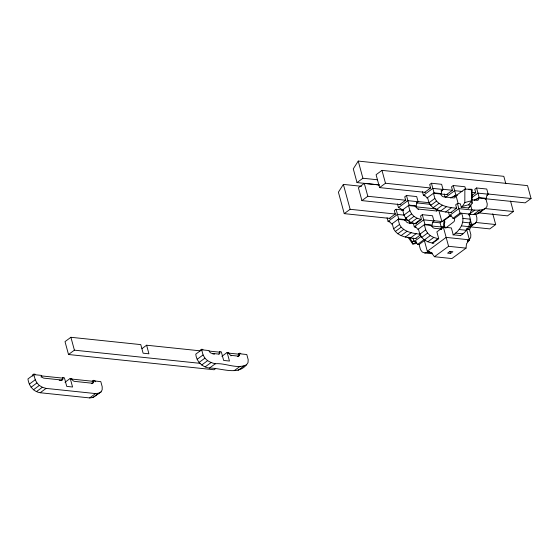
<?xml version="1.0" encoding="UTF-8"?>
<svg xmlns="http://www.w3.org/2000/svg" width="559" height="559" viewBox="0 0 559 559"><rect width="100%" height="100%" fill="white"/><g stroke="black" fill="none" stroke-linecap="round" stroke-linejoin="round"><path stroke-width="0.84" d="M461.056 207.396L462.349 206.439L464.829 202.554L464.864 189.138L471.447 189.263L472.138 189.899L472.11 203.315L469.63 207.2L468.337 208.158M471.447 189.263L471.419 200.765L472.11 203.315M453.014 234.962C460.211 230.56 465.668 221.56 461.51 213.245L454.446 218.45A2.893 1.887 -84 0 1 453.999 221.637L446.306 227.541A2.893 1.887 -84 0 1 445.572 227.841M460.295 235.723C467.492 231.321 472.949 222.328 468.791 214.006M406.19 217.549L405.981 219.659L404.695 220.602M92.039 383.208L74.571 381.378A2.893 1.887 53.6 0 1 71.692 378.569L70.231 378.422L72.565 387.003L66.745 386.395L64.411 377.807L62.957 377.653A2.893 1.887 53.6 0 1 61.469 380.001L44 378.17A2.893 1.887 53.6 0 1 41.121 375.369L33.84 374.607L27.95 378.946C28.698 385.584 33.316 391.733 40.185 392.739L89.678 397.924L92.962 397.519L101.053 391.908L102.171 389.77L102.206 386.772L100.802 381.622L93.528 380.861L92.934 381.294A2.893 1.887 53.6 0 1 91.452 383.642L92.039 383.208A2.893 1.887 53.6 0 0 93.528 380.861M469.826 227.185L475.716 222.845L476.834 220.707L476.869 217.71L475.87 214.034M361.561 186.308L343.366 184.4L338.405 192.177L344.239 213.636L390.161 218.45M505.811 183.687L503.813 176.33L358.242 161.076L353.281 168.846L357.012 182.583L379.54 184.945M462.349 206.439L468.938 204.65L471.419 200.765L464.829 202.554M239.511 353.763A2.893 1.887 53.6 0 1 238.029 356.104L231.475 355.419A2.893 1.887 53.6 0 1 228.596 352.617L227.136 352.463L229.469 361.051L223.649 360.436L221.315 351.856L219.862 351.702A2.893 1.887 53.6 0 1 218.373 354.05L211.826 353.358A2.893 1.887 53.6 0 1 208.94 350.556L201.666 349.794L195.769 354.133C196.405 361.435 202.274 367.172 209.457 368.081C222.258 367.969 239.42 376.682 248.007 362.658L248.189 359.675L246.792 354.525L239.511 353.763L238.924 354.196A2.893 1.887 53.6 0 1 238.218 356.432M467.296 241.132L469.26 239.685L470.671 237.582L470.853 234.598L469.448 229.442L466.213 229.106M468.917 214.467L473.627 214.46L477.232 213.838L479.72 212.595L480.642 211.358M479.72 212.595L485.617 208.255L486.994 206.397L487.266 203.923L485.869 198.773M415.575 223.754L421.472 219.414L420.536 215.977L422.304 214.677L432.491 215.746L433.896 220.896L432.4 222.936L432.191 225.046L424.91 224.285L417.846 229.49L416.595 227.779L414.275 226.772L413.276 223.09M470.545 204.86L471.95 210.009L470.454 212.05L470.245 214.16L468.959 215.103M142.021 348.592L146.605 345.217L148.932 353.805L143.111 353.19L140.777 344.61L70.902 337.287L65.012 341.626L68.512 354.504L214.083 369.758L215.39 368.793M68.512 354.504L74.403 350.165L200.045 363.329M29.348 384.096L35.238 379.757L33.84 374.607M31.059 387.282L36.957 382.936L35.238 379.757M33.442 389.784L39.333 385.437L42.372 387.261L46.076 388.4L95.568 393.585L98.852 393.18L101.053 391.908M36.482 391.6L42.372 387.261M40.185 392.739L46.076 388.4M61.294 380.434A2.893 1.887 53.6 0 0 62.363 378.094L62.957 377.653M61.469 380.001L60.882 380.434L59.219 380.26M64.998 382.279L70.231 378.422M71.692 378.569L71.098 379.009L92.934 381.294M357.012 182.583L362.903 178.244L377.639 179.788M92.2 381.196L93.381 380.323L94.834 380.476L95.184 381.769M378.974 184.931L364.307 183.394L358.417 187.733L361.911 200.611L400.908 204.699M474.221 200.353A0.964 0.629 53.6 0 0 474.186 200.031L478.588 198.012L525.16 202.847L531.05 198.501L527.549 185.63L381.979 170.369L376.088 174.715L379.589 187.593L425.371 192.387M89.678 397.924L95.568 393.585M92.962 397.519L98.852 393.18M344.239 213.636L350.13 209.297L395.912 214.09M361.911 200.611L367.808 196.272L405.932 200.269M379.589 187.593L385.479 183.247L430.535 187.971M397.463 203.923L398.462 207.599L400.782 208.605L402.026 210.317L409.097 205.111L416.378 205.873L416.588 203.762L418.076 201.722L416.679 196.572L406.484 195.503L404.723 196.803L405.652 200.241L399.762 204.58M200.339 350.13L201.519 349.263L202.973 349.41M403.731 210.086L396.093 209.29L394.326 210.589L395.255 214.027L389.364 218.366M398.462 207.599L407.888 200.653L418.076 201.722L416.728 202.714M422.415 191.66L423.415 195.343L425.734 196.349L426.978 198.061L434.05 192.848L441.331 193.61L441.54 191.506L443.028 189.459L441.631 184.309L431.443 183.24L429.675 184.547L430.605 187.978L424.714 192.317M197.173 359.283L203.064 354.944L201.666 349.794M199.032 362.484L204.922 358.144C207.557 361.289 211.407 362.938 215.355 363.741C225.515 362.805 236.89 369.513 246.603 364.761M405.981 219.659L398.7 218.897L391.628 224.103L390.385 222.391L388.065 221.385L387.066 217.703M437.725 209.562A2.893 1.887 53.6 0 1 436.139 210.939L418.67 209.108A2.893 1.887 53.6 0 1 415.784 206.306L415.197 206.739L436.195 208.94M416.588 223.859C411.165 223.537 405.974 220.204 404.017 215.033L409.908 210.694L408.51 205.544L415.784 206.306M201.694 365.013L207.592 360.674M209.192 351.08L219.268 352.135L219.862 351.702M441.009 190.947L443.028 189.459L432.841 188.397L423.415 195.343L425.113 195.517M405.729 218.22L411.62 213.873L409.908 210.694M418.083 209.541L418.67 209.108M205.174 366.879L211.064 362.539M416.315 238.707C408.203 237.924 397.847 236.925 393.62 228.82L399.51 224.48L398.113 219.331L405.387 220.092A2.893 1.887 53.6 0 0 408.273 222.894L414.219 223.516M451.665 212.658C443.553 211.882 433.197 210.883 428.97 202.777L434.86 198.431L433.463 193.281L440.744 194.043A2.893 1.887 53.6 0 0 443.622 196.852L453.817 197.914A2.893 1.887 53.6 0 0 455.299 195.573L456.752 195.72M465.521 188.956L464.92 186.748L453.279 185.532L451.511 186.832L452.441 190.27L446.55 194.609M221.902 356.321L227.136 352.463M228.596 352.617L228.002 353.05L238.924 354.196M408.105 220.721L413.995 216.375L417.035 218.199L420.738 219.338L414.848 223.677M209.457 368.081L215.355 363.741M395.29 231.496L401.18 227.157C406.114 232.369 413.66 233.543 420.48 234.186M430.64 205.453L436.53 201.114C441.687 206.544 449.604 207.571 456.696 208.227M411.144 222.538L417.035 218.199M410.572 223.181L411.92 222.182M445.25 197.627L454.677 190.682L462.16 191.464M230.888 355.852L231.475 355.419M397.791 233.76L403.682 229.421M433.141 207.717L439.032 203.371M238.19 354.092L239.364 353.225L240.824 353.379M453.957 196.558L455.885 195.14L457.472 195.301M401.117 235.612L407.015 231.272M436.474 209.569L442.365 205.223M237.435 356.544L238.029 356.104M464.864 189.138L456.025 195.65L458.191 203.616M405.282 237.051L411.172 232.705M440.632 211.002L446.522 206.662M485.17 199.29L486.456 198.34L486.665 196.23L488.161 194.19L486.756 189.04L476.568 187.971L474.801 189.27L475.73 192.708L471.803 195.601M410.278 238.071L416.169 233.732M445.628 212.029L451.518 207.682M468.568 207.983L461.294 207.221L460.357 203.79L457.451 203.483L455.683 204.783L456.612 208.221L450.722 212.56M234.207 370.673L240.097 366.334M441.449 228.966A2.893 1.887 53.6 0 1 441.037 228.966L434.483 228.282A2.893 1.887 53.6 0 1 431.604 225.48L431.01 225.913L441.931 227.059L442.518 226.626A2.893 1.887 53.6 0 1 442.623 227.59M433.826 243.179C428.082 242.711 422.143 239.762 419.83 234.207L425.72 229.868L424.323 224.718L431.604 225.48M415.372 238.609L420.606 234.745M471.908 197.586L477.966 193.121L488.161 194.19L486.812 195.182M238.071 370.331L243.962 365.984M421.479 236.171L414.072 241.628L413.066 237.945M450.023 215.522L440.08 222.852L441.282 227.268M445.202 227.827A2.893 1.887 -84 0 1 443.839 226.262A5.066 3.305 -84 0 1 444.084 221.965L443.615 220.246L444.342 220.323L451.218 215.257M421.689 237.407L427.579 233.061L430.248 235.598L433.728 237.463L438.011 238.658L432.121 243.004M476.603 199.472L479.175 197.579L486.456 198.34M416.525 241.886L414.072 241.628L416.392 242.634L417.636 244.346L424.064 239.608M448.423 211.903L449.422 215.578L451.742 216.585L452.986 218.296L460.057 213.091L470.245 214.16M424.358 239.937L430.248 235.598M424.875 240.237L419.089 244.5L420.494 249.649L422.276 252.046L424.791 252.975L432.065 253.737M425.797 240.028L424.505 240.985L427.3 251.284L431.939 253.304L434.434 256.728L451.903 258.558L466.045 248.133L466.465 243.92L469.448 239.839L466.646 229.532M460.504 235.563L453.23 234.801L451.365 227.932L443.357 227.094L436.872 231.866L438.738 238.735L432.848 243.081M441.037 228.966L440.45 229.407A2.893 1.887 53.6 0 0 441.233 229.295M427.838 241.802L433.728 237.463M469.574 213.985L474.808 210.128L479.524 210.121L483.123 209.499L485.617 208.255M473.627 214.46L479.524 210.121M477.232 213.838L483.123 209.499M470.392 225.85L471.74 224.858L470.343 219.708M469.588 227.01L475.716 222.845M434.434 256.728L448.577 246.309L466.045 248.133M450.519 253.451L452.874 251.718L449.96 251.41L447.605 253.143L450.519 253.451L449.932 251.305M467.352 241.383L469.448 239.839L446.152 237.393L427.3 251.284L429.892 251.557M492.765 213.762L495.7 224.55L489.81 228.89L469.874 226.8M510.535 201.065L513.372 211.526L507.481 215.865L478.022 212.783M424.791 252.975L429.361 251.767M467.946 240.293L469.26 239.685M455.299 195.573L450.896 197.586A0.964 0.629 53.6 0 1 450.847 198.172M414.38 243.556L412.731 244.003L407.986 237.065M409.23 237.337L412.039 241.446L414.603 241.111M471.055 224.418L473.522 224.117M468.91 189.557L472.138 189.899M442.665 189.242L452.203 190.242M472.131 192.331L475.597 192.694M487.727 193.966L531.05 198.501M440.918 194.015L447.829 194.742M472.013 199.822L477.106 200.36A2.893 1.887 53.6 0 0 478.588 198.012M418.062 201.54L429.326 202.721M484.779 208.528L513.372 211.526M416.595 202.875L430.87 204.37M471.356 209.765L474.808 210.128M471.95 210.009L458.848 208.633L449.422 215.578L451.057 215.753M402.026 210.317L403.647 210.484M462.915 218.394L470.189 219.156M452.986 218.296L454.684 218.478M475.835 222.468L495.7 224.55M404.283 215.152L397.491 214.439L388.065 221.385L389.763 221.567M462.81 222.175L470.091 222.943M433.763 220.7L442.449 221.609M433.896 220.896L423.701 219.827L414.275 226.772L415.973 226.947M444.084 221.965L444.81 222.042A5.066 3.305 -84 0 0 444.566 226.339A2.893 1.887 -84 0 0 445.579 227.779M469.197 224.592L471.74 224.858L470.252 226.905L470.042 229.008L466.807 228.673M432.407 222.049L439.968 222.838M461.552 225.885L468.833 226.647M405.757 220.085L408.356 220.358M443.839 226.262L444.566 226.339M446.306 227.541L447.032 227.611A2.893 1.887 -84 0 1 446.676 227.82M459.149 229.511L466.423 230.28M455.585 233.068L462.866 233.83M417.636 244.346L419.334 244.521M428.033 252.437L432.079 252.857M146.605 345.217L200.087 350.821M212.874 353.966L214.509 354.14M35.154 374.223L33.694 374.069L32.52 374.942L32.869 376.228M41.373 375.893L62.363 378.094M411.62 213.873L413.995 216.375M36.957 382.936L39.333 385.437M434.86 198.431L436.53 201.114M399.51 224.48L401.18 227.157M425.72 229.868L427.579 233.061M203.064 354.944L204.922 358.144M476.568 187.971L479.175 197.579M468.938 204.65L469.63 207.2M453.279 185.532L455.885 195.14M457.451 203.483L460.057 213.091M444.251 193.945L445.048 196.894M444.342 220.323L444.81 222.042M431.443 183.24L434.05 192.848M438.787 210.282L441.848 221.546M443.357 227.094L448.577 246.309M427.572 197.62L428.97 202.777M422.304 214.677L424.91 224.285M418.432 229.057L419.83 234.207M406.484 195.503L409.097 205.111M415.623 241.635L416.148 243.549L412.731 244.003L412.039 241.446M409.097 220.728L409.901 223.677M402.613 209.884L404.017 215.033M396.093 209.29L398.7 218.897M381.979 170.369L385.479 183.247M392.222 223.67L393.62 228.82M358.242 161.076L362.903 178.244M364.307 183.394L367.808 196.272M343.366 184.4L350.13 209.297M70.902 337.287L74.403 350.165M437.124 209.527A2.893 1.887 53.6 0 1 436.642 211.064M441.931 227.059A2.893 1.887 53.6 0 1 441.785 228.813M41.289 377.269A2.893 1.887 53.6 0 1 40.968 376.808M219.268 352.135A2.893 1.887 53.6 0 1 218.883 354.175"/></g></svg>
